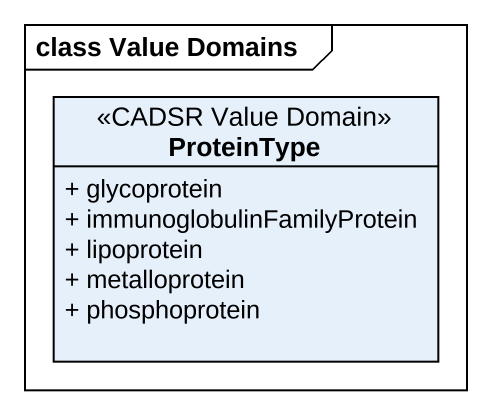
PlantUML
@startuml
mainframe class Value Domains
hide circle
hide empty members
skinparam classAttributeIconSize 0
class ProteinType <<CADSR Value Domain>> {
  + glycoprotein
  + immunoglobulinFamilyProtein
  + lipoprotein
  + metalloprotein
  + phosphoprotein
}
@enduml
